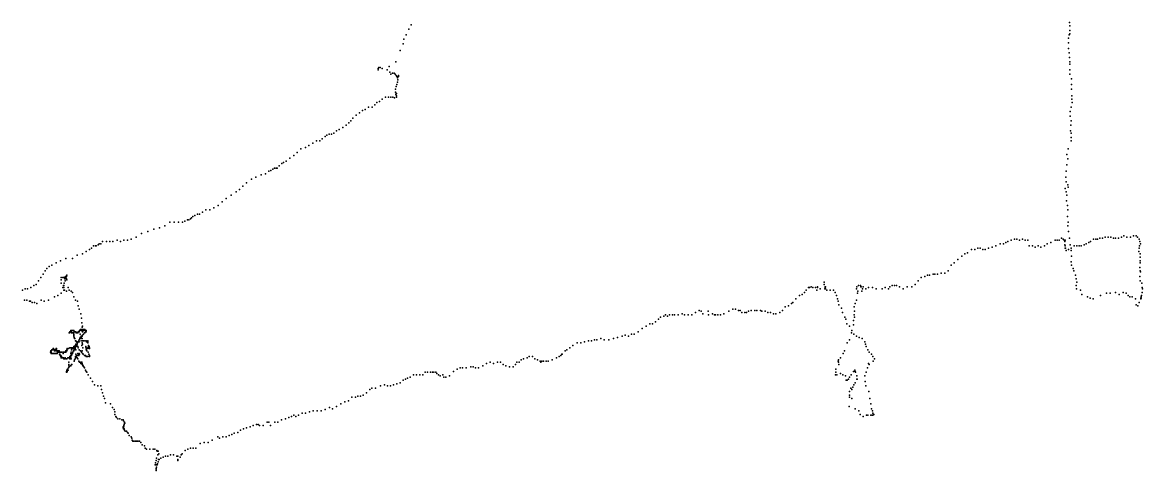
# Model space of a CAD drawing. Header units: inches. Extents: x -3745 to 29685, y 6717300 to 6718695.
# Drawn here: x -3067 to -2389, y 6717726 to 6717997 of the extents above; entities that cross this region are included whole.
import ezdxf

# ---------------------------------------------------------------- set-up
doc = ezdxf.new("R2010")
doc.units = ezdxf.units.IN
doc.header["$MEASUREMENT"] = 0

msp = doc.modelspace()

# ---------------------------------------------------------------- linework, layer by layer
for p in [(-2832.86, 6717993.16), (-2832.86, 6717993.16), (-2831.41, 6717995.84), (-2831.41, 6717995.84), (-2433, 6717997.27), (-2433, 6717997.27), (-2432.78, 6717995.3), (-2432.78, 6717995.3), (-2432.78, 6717992.44), (-2432.78, 6717992.44), (-2835.75, 6717987.07), (-2835.75, 6717987.07), (-2834.42, 6717989.75), (-2834.42, 6717989.75), (-2433.56, 6717987.79), (-2433.56, 6717987.79), (-2433.22, 6717989.75), (-2432.89, 6717990.47), (-2432.89, 6717990.47), (-2838.09, 6717980.27), (-2836.31, 6717984.38), (-2433.67, 6717981.52), (-2433.67, 6717981.52), (-2433.56, 6717984.92), (-2433.56, 6717984.92), (-2433.33, 6717978.84), (-2433.33, 6717978.84), (-2840.65, 6717973.47), (-2840.65, 6717973.47), (-2433, 6717976.15), (-2433, 6717976.15), (-2432.89, 6717973.47), (-2432.89, 6717973.47), (-2432.89, 6717972.03), (-2851.45, 6717968.63), (-2851.45, 6717968.63), (-2851.34, 6717969.35), (-2851.34, 6717969.35), (-2850.89, 6717970.07), (-2850.89, 6717970.07), (-2850.11, 6717970.07), (-2850.11, 6717970.07), (-2849, 6717969.35), (-2849, 6717969.35), (-2845.99, 6717968.63), (-2845.99, 6717968.63), (-2844.77, 6717970.6), (-2844.77, 6717970.6), (-2844.32, 6717967.2), (-2844.32, 6717967.2), (-2843.77, 6717965.95), (-2843.77, 6717965.95), (-2842.77, 6717966.49), (-2842.77, 6717966.49), (-2841.65, 6717966.49), (-2841.65, 6717966.49), (-2841.1, 6717965.95), (-2841.1, 6717965.95), (-2840.43, 6717965.23), (-2840.43, 6717965.23), (-2838.98, 6717965.23), (-2838.98, 6717965.23), (-2432.78, 6717968.63), (-2432.78, 6717968.63), (-2432.78, 6717965.95), (-2432.78, 6717965.95), (-2840.43, 6717958.43), (-2840.43, 6717958.43), (-2840.09, 6717959.68), (-2840.09, 6717959.68), (-2839.98, 6717964.52), (-2839.76, 6717961.12), (-2839.76, 6717961.12), (-2839.65, 6717963.8), (-2839.43, 6717962.55), (-2839.43, 6717962.55), (-2839.31, 6717964.52), (-2839.31, 6717964.52), (-2838.98, 6717964.52), (-2838.98, 6717964.52), (-2431.89, 6717963.08), (-2431.89, 6717963.08), (-2431.77, 6717959.68), (-2431.77, 6717959.68), (-2847, 6717952.17), (-2847, 6717952.17), (-2845.1, 6717952.17), (-2845.1, 6717952.17), (-2843.77, 6717952.17), (-2843.77, 6717952.17), (-2842.54, 6717952.17), (-2841.54, 6717951.63), (-2840.87, 6717957), (-2840.87, 6717957), (-2840.87, 6717955.03), (-2840.87, 6717955.03), (-2840.76, 6717953.6), (-2840.76, 6717953.6), (-2840.54, 6717954.31), (-2840.54, 6717954.31), (-2840.32, 6717952.88), (-2840.32, 6717952.88), (-2840.32, 6717952.17), (-2840.32, 6717952.17), (-2840.21, 6717954.31), (-2840.21, 6717954.31), (-2431.77, 6717957), (-2431.77, 6717957), (-2431.66, 6717952.88), (-2859.24, 6717944.65), (-2859.24, 6717944.65), (-2857.24, 6717946.08), (-2857.24, 6717946.08), (-2855.01, 6717946.08), (-2855.01, 6717946.08), (-2853.45, 6717947.51), (-2853.45, 6717947.51), (-2852.23, 6717948.77), (-2852.23, 6717948.77), (-2850.56, 6717949.48), (-2850.56, 6717949.48), (-2848.89, 6717950.91), (-2848.89, 6717950.91), (-2432.11, 6717946.08), (-2432.11, 6717946.08), (-2431.55, 6717950.91), (-2431.55, 6717950.91), (-2431.44, 6717948.77), (-2431.44, 6717948.77), (-2867.81, 6717937.85), (-2867.81, 6717937.85), (-2866.59, 6717939.28), (-2866.59, 6717939.28), (-2864.7, 6717941.25), (-2864.7, 6717941.25), (-2862.69, 6717942.68), (-2862.69, 6717942.68), (-2860.8, 6717944.11), (-2860.8, 6717944.11), (-2432.55, 6717943.4), (-2432.55, 6717943.4), (-2432.55, 6717940.53), (-2432.55, 6717940.53), (-2432.11, 6717937.85), (-2432.11, 6717937.85), (-2876.61, 6717931.76), (-2876.61, 6717931.76), (-2874.94, 6717932.48), (-2874.94, 6717932.48), (-2872.71, 6717933.73), (-2872.71, 6717933.73), (-2870.71, 6717935.16), (-2870.71, 6717935.16), (-2869.04, 6717936.59), (-2869.04, 6717936.59), (-2432.44, 6717931.76), (-2432.44, 6717931.76), (-2432.22, 6717935.16), (-2432.22, 6717935.16), (-2890.97, 6717924.24), (-2890.97, 6717924.24), (-2888.74, 6717925.68), (-2888.74, 6717925.68), (-2886.63, 6717925.68), (-2886.63, 6717925.68), (-2885.29, 6717926.93), (-2885.29, 6717926.93), (-2883.4, 6717928.36), (-2883.4, 6717928.36), (-2882.4, 6717929.08), (-2882.4, 6717929.08), (-2880.95, 6717929.61), (-2880.95, 6717929.61), (-2879.5, 6717929.61), (-2879.5, 6717929.61), (-2878.17, 6717930.33), (-2878.17, 6717930.33), (-2432.11, 6717930.33), (-2432.11, 6717930.33), (-2432.11, 6717927.64), (-2432.11, 6717927.64), (-2432, 6717925.68), (-2900.43, 6717918.69), (-2900.43, 6717918.69), (-2898.09, 6717920.84), (-2898.09, 6717920.84), (-2895.42, 6717921.56), (-2893.3, 6717922.81), (-2893.3, 6717922.81), (-2434.56, 6717917.44), (-2434.56, 6717917.44), (-2433.89, 6717920.84), (-2433.89, 6717920.84), (-2909.67, 6717911.89), (-2909.67, 6717911.89), (-2908.56, 6717912.61), (-2908.56, 6717912.61), (-2907, 6717913.32), (-2907, 6717913.32), (-2904.77, 6717915.29), (-2904.77, 6717915.29), (-2902.32, 6717916.73), (-2902.32, 6717916.73), (-2434.67, 6717911.18), (-2434.67, 6717911.18), (-2434.11, 6717914.76), (-2434.11, 6717914.76), (-2922.25, 6717905.09), (-2922.25, 6717905.09), (-2919.58, 6717905.81), (-2919.58, 6717905.81), (-2917.46, 6717907.24), (-2917.46, 6717907.24), (-2916.24, 6717907.78), (-2916.24, 6717907.78), (-2915.12, 6717908.49), (-2915.12, 6717908.49), (-2914.01, 6717909.21), (-2914.01, 6717909.21), (-2913.12, 6717909.21), (-2913.12, 6717909.21), (-2912.56, 6717909.21), (-2912.56, 6717909.21), (-2911.34, 6717910.64), (-2911.34, 6717910.64), (-2435.11, 6717907.24), (-2435.11, 6717907.24), (-2933.27, 6717898.29), (-2933.27, 6717898.29), (-2931.04, 6717900.26), (-2931.04, 6717900.26), (-2928.04, 6717902.41), (-2928.04, 6717902.41), (-2925.36, 6717903.66), (-2925.36, 6717903.66), (-2435.34, 6717903.66), (-2435.34, 6717903.66), (-2435, 6717900.97), (-2435, 6717900.97), (-2434, 6717899.01), (-2434, 6717899.01), (-2433.89, 6717897.57), (-2433.89, 6717897.57), (-2943.4, 6717890.77), (-2943.4, 6717890.77), (-2940.39, 6717892.74), (-2940.39, 6717892.74), (-2937.28, 6717894.89), (-2937.28, 6717894.89), (-2935.27, 6717896.32), (-2935.27, 6717896.32), (-2435.67, 6717896.86), (-2435.67, 6717896.86), (-2435, 6717894.89), (-2435, 6717894.89), (-2434.56, 6717892.74), (-2434.56, 6717892.74), (-2955.64, 6717883.97), (-2955.64, 6717883.97), (-2953.19, 6717883.97), (-2953.19, 6717883.97), (-2950.86, 6717885.22), (-2950.86, 6717885.22), (-2948.19, 6717886.66), (-2948.19, 6717886.66), (-2945.74, 6717888.8), (-2945.74, 6717888.8), (-2434.78, 6717889.34), (-2434.78, 6717889.34), (-2434.33, 6717886.66), (-2434.33, 6717886.66), (-2434, 6717883.97), (-2968.33, 6717877.17), (-2968.33, 6717877.17), (-2966.78, 6717877.88), (-2966.78, 6717877.88), (-2965.89, 6717877.88), (-2965.89, 6717877.88), (-2964.88, 6717878.42), (-2964.88, 6717878.42), (-2964.22, 6717879.14), (-2963.44, 6717879.85), (-2962.21, 6717880.57), (-2960.76, 6717881.29), (-2960.76, 6717881.29), (-2959.54, 6717881.29), (-2959.54, 6717881.29), (-2957.65, 6717882.54), (-2957.65, 6717882.54), (-2434.33, 6717879.85), (-2434.33, 6717879.85), (-2990.71, 6717870.9), (-2990.71, 6717870.9), (-2987.15, 6717872.34), (-2987.15, 6717872.34), (-2983.58, 6717873.05), (-2983.58, 6717873.05), (-2980.36, 6717874.3), (-2980.36, 6717874.3), (-2977.46, 6717876.45), (-2977.46, 6717876.45), (-2974.79, 6717876.45), (-2974.79, 6717876.45), (-2972.23, 6717876.45), (-2972.23, 6717876.45), (-2969.78, 6717876.45), (-2969.78, 6717876.45), (-2434.11, 6717874.3), (-2434.11, 6717874.3), (-2433.78, 6717876.45), (-2433.78, 6717876.45), (-2433.56, 6717870.9), (-2433.56, 6717870.9), (-3020.21, 6717863.39), (-3020.21, 6717863.39), (-3019.21, 6717863.39), (-3019.21, 6717863.39), (-3018.09, 6717864.82), (-3018.09, 6717864.82), (-3015.76, 6717864.82), (-3015.76, 6717864.82), (-3013.75, 6717864.82), (-3013.75, 6717864.82), (-3011.86, 6717864.82), (-3011.86, 6717864.82), (-3009.3, 6717865.53), (-3009.3, 6717865.53), (-3007.3, 6717864.82), (-3007.3, 6717864.82), (-3005.18, 6717865.53), (-3002.95, 6717865.53), (-3002.95, 6717865.53), (-3000.73, 6717866.25), (-3000.73, 6717866.25), (-2997.72, 6717867.5), (-2997.72, 6717867.5), (-2994.49, 6717869.65), (-2994.49, 6717869.65), (-2474.97, 6717863.39), (-2474.97, 6717863.39), (-2472.96, 6717863.39), (-2472.96, 6717863.39), (-2471.52, 6717864.1), (-2471.52, 6717864.1), (-2470.29, 6717864.82), (-2470.29, 6717864.82), (-2468.29, 6717865.53), (-2468.29, 6717865.53), (-2466.39, 6717866.25), (-2466.39, 6717866.25), (-2464.84, 6717866.25), (-2464.84, 6717866.25), (-2463.28, 6717865.53), (-2463.28, 6717865.53), (-2461.5, 6717866.25), (-2461.5, 6717866.25), (-2459.94, 6717865.53), (-2459.94, 6717865.53), (-2458.16, 6717865.53), (-2458.16, 6717865.53), (-2446.47, 6717863.39), (-2446.47, 6717863.39), (-2444.24, 6717864.1), (-2444.24, 6717864.1), (-2441.79, 6717865.53), (-2441.79, 6717865.53), (-2440.46, 6717865.53), (-2440.46, 6717865.53), (-2439.34, 6717865.53), (-2437.9, 6717866.79), (-2437.9, 6717866.79), (-2436.89, 6717866.25), (-2436.89, 6717866.25), (-2436.23, 6717865.53), (-2436.23, 6717865.53), (-2435.78, 6717864.82), (-2435.78, 6717864.82), (-2435.67, 6717865.53), (-2435.67, 6717865.53), (-2433.11, 6717866.79), (-2433.11, 6717866.79), (-2422.98, 6717863.39), (-2422.98, 6717863.39), (-2421.42, 6717864.1), (-2421.42, 6717864.1), (-2420.31, 6717864.82), (-2418.53, 6717866.25), (-2417.08, 6717866.25), (-2416.08, 6717866.25), (-2416.08, 6717866.25), (-2414.63, 6717866.79), (-2414.63, 6717866.79), (-2413.07, 6717866.79), (-2413.07, 6717866.79), (-2411.4, 6717867.5), (-2411.4, 6717867.5), (-2409.73, 6717867.5), (-2409.73, 6717867.5), (-2408.06, 6717867.5), (-2408.06, 6717867.5), (-2406.5, 6717866.79), (-2406.5, 6717866.79), (-2405.28, 6717866.79), (-2405.28, 6717866.79), (-2403.39, 6717866.79), (-2403.39, 6717866.79), (-2401.61, 6717867.5), (-2401.61, 6717867.5), (-2400.16, 6717868.22), (-2400.16, 6717868.22), (-2398.38, 6717867.5), (-2398.38, 6717867.5), (-2396.04, 6717867.5), (-2396.04, 6717867.5), (-2394.37, 6717868.22), (-2394.37, 6717868.22), (-2392.7, 6717868.22), (-2392.7, 6717868.22), (-2391.81, 6717867.5), (-2391.81, 6717867.5), (-2390.81, 6717866.25), (-2390.47, 6717864.82), (-2390.14, 6717863.39), (-2390.14, 6717863.39), (-3033.46, 6717856.58), (-3033.46, 6717856.58), (-3030.34, 6717857.3), (-3030.34, 6717857.3), (-3028.11, 6717858.73), (-3028.11, 6717858.73), (-3026, 6717859.99), (-3026, 6717859.99), (-3024.77, 6717860.7), (-3024.77, 6717860.7), (-3023.66, 6717862.13), (-3023.66, 6717862.13), (-3022.44, 6717862.13), (-3022.44, 6717862.13), (-3021.99, 6717862.13), (-3021.99, 6717862.13), (-3020.77, 6717862.85), (-3020.77, 6717862.85), (-2496.34, 6717857.3), (-2496.34, 6717857.3), (-2494.67, 6717858.02), (-2494.67, 6717858.02), (-2492.33, 6717859.99), (-2492.33, 6717859.99), (-2490.22, 6717859.99), (-2490.22, 6717859.99), (-2488.55, 6717860.7), (-2488.55, 6717860.7), (-2486.99, 6717860.7), (-2486.99, 6717860.7), (-2485.54, 6717859.99), (-2485.54, 6717859.99), (-2484.09, 6717859.99), (-2484.09, 6717859.99), (-2481.98, 6717860.7), (-2481.98, 6717860.7), (-2479.75, 6717861.42), (-2479.75, 6717861.42), (-2477.53, 6717862.13), (-2477.53, 6717862.13), (-2457.38, 6717862.13), (-2455.37, 6717862.13), (-2453.82, 6717861.42), (-2451.92, 6717862.13), (-2451.92, 6717862.13), (-2450.36, 6717861.42), (-2450.36, 6717861.42), (-2448.25, 6717862.13), (-2448.25, 6717862.13), (-2435.78, 6717862.85), (-2435.78, 6717862.85), (-2435.78, 6717862.85), (-2435.78, 6717862.85), (-2435.67, 6717862.13), (-2435.67, 6717862.13), (-2435.56, 6717860.7), (-2435.56, 6717860.7), (-2435.45, 6717860.7), (-2435.45, 6717860.7), (-2435, 6717859.45), (-2435, 6717859.45), (-2433.67, 6717859.99), (-2432.55, 6717862.85), (-2432.55, 6717862.85), (-2432, 6717860.7), (-2432, 6717860.7), (-2432, 6717859.45), (-2432, 6717859.45), (-2430.22, 6717862.13), (-2430.22, 6717862.13), (-2428.55, 6717862.13), (-2428.55, 6717862.13), (-2427.21, 6717862.13), (-2427.21, 6717862.13), (-2425.99, 6717862.13), (-2425.99, 6717862.13), (-2424.2, 6717862.85), (-2424.2, 6717862.85), (-2391.03, 6717858.73), (-2391.03, 6717858.73), (-2390.81, 6717860.7), (-2390.81, 6717860.7), (-2390.59, 6717862.13), (-2390.59, 6717862.13), (-2390.36, 6717857.3), (-3050.49, 6717849.78), (-3050.49, 6717849.78), (-3048.82, 6717850.5), (-3048.82, 6717850.5), (-3046.15, 6717851.93), (-3046.15, 6717851.93), (-3043.59, 6717853.18), (-3043.59, 6717853.18), (-3040.25, 6717854.62), (-3040.25, 6717854.62), (-3036.24, 6717854.62), (-3036.24, 6717854.62), (-2504.58, 6717850.5), (-2504.58, 6717850.5), (-2502.91, 6717851.93), (-2502.91, 6717851.93), (-2500.68, 6717853.9), (-2500.68, 6717853.9), (-2498.23, 6717855.87), (-2498.23, 6717855.87), (-2432.11, 6717852.47), (-2431.89, 6717855.87), (-2431.77, 6717850.5), (-2390.36, 6717855.33), (-2390.36, 6717851.93), (-2390.36, 6717851.93), (-2390.25, 6717855.33), (-2390.25, 6717855.33), (-2390.25, 6717853.18), (-2390.25, 6717853.18), (-3055.5, 6717842.98), (-3055.5, 6717842.98), (-3054.16, 6717844.95), (-3054.16, 6717844.95), (-3052.94, 6717847.1), (-3052.94, 6717847.1), (-3051.82, 6717848.53), (-3051.82, 6717848.53), (-3043.14, 6717842.98), (-3042.25, 6717842.98), (-3041.81, 6717842.98), (-3041.81, 6717842.98), (-3041.36, 6717842.98), (-3040.58, 6717842.98), (-3040.47, 6717843.7), (-3040.47, 6717842.98), (-3040.36, 6717842.98), (-3040.36, 6717842.98), (-3040.36, 6717842.98), (-3040.02, 6717843.7), (-3040.02, 6717843.7), (-3039.69, 6717844.41), (-2522.83, 6717842.98), (-2520.61, 6717843.7), (-2520.61, 6717843.7), (-2519.05, 6717844.41), (-2519.05, 6717844.41), (-2517.82, 6717844.41), (-2517.82, 6717844.41), (-2515.6, 6717844.95), (-2515.6, 6717844.95), (-2514.6, 6717844.95), (-2514.6, 6717844.95), (-2512.81, 6717844.95), (-2512.81, 6717844.95), (-2510.7, 6717845.67), (-2510.7, 6717845.67), (-2508.47, 6717845.67), (-2508.47, 6717845.67), (-2506.47, 6717847.1), (-2506.47, 6717847.1), (-2430.88, 6717848.53), (-2430.88, 6717848.53), (-2430.44, 6717847.1), (-2430.44, 6717847.1), (-2429.44, 6717844.41), (-2429.44, 6717844.41), (-2390.47, 6717849.07), (-2390.47, 6717843.7), (-2390.47, 6717843.7), (-2390.25, 6717847.1), (-2390.25, 6717847.1), (-2390.14, 6717846.38), (-2390.14, 6717846.38), (-3064.96, 6717836.18), (-3064.96, 6717836.18), (-3063.51, 6717836.18), (-3063.51, 6717836.18), (-3061.62, 6717836.9), (-3061.62, 6717836.9), (-3059.62, 6717838.15), (-3059.62, 6717838.15), (-3058.28, 6717838.86), (-3058.28, 6717838.86), (-3056.94, 6717841.01), (-3056.94, 6717841.01), (-3043.14, 6717841.55), (-3043.14, 6717841.55), (-3043.14, 6717839.58), (-3042.25, 6717836.9), (-3041.69, 6717838.15), (-3041.69, 6717838.15), (-3041.58, 6717838.15), (-3041.58, 6717836.9), (-3041.58, 6717836.9), (-3041.36, 6717839.58), (-3040.91, 6717842.27), (-3040.91, 6717842.27), (-3040.91, 6717842.27), (-3040.69, 6717842.27), (-3040.69, 6717841.01), (-3040.47, 6717842.27), (-3039.91, 6717842.27), (-3039.91, 6717842.27), (-3039.69, 6717841.55), (-3038.91, 6717836.9), (-3038.91, 6717836.9), (-2590.96, 6717836.9), (-2590.96, 6717836.9), (-2590.29, 6717836.9), (-2589.4, 6717837.43), (-2589.4, 6717837.43), (-2588.29, 6717836.9), (-2588.29, 6717836.9), (-2586.73, 6717836.9), (-2586.73, 6717836.9), (-2585.62, 6717836.9), (-2585.51, 6717837.43), (-2583.95, 6717836.18), (-2581.5, 6717840.3), (-2581.5, 6717840.3), (-2581.5, 6717838.86), (-2581.5, 6717838.86), (-2581.17, 6717836.18), (-2581.17, 6717836.18), (-2580.94, 6717837.43), (-2580.94, 6717837.43), (-2580.94, 6717837.43), (-2580.94, 6717837.43), (-2580.94, 6717836.9), (-2580.94, 6717836.9), (-2580.72, 6717837.43), (-2580.72, 6717837.43), (-2580.72, 6717836.18), (-2580.72, 6717836.18), (-2562.02, 6717836.18), (-2562.02, 6717836.18), (-2561.8, 6717837.43), (-2561.8, 6717837.43), (-2560.79, 6717838.15), (-2560.79, 6717838.15), (-2559.46, 6717838.15), (-2559.46, 6717838.15), (-2559.24, 6717837.43), (-2559.24, 6717837.43), (-2559.01, 6717837.43), (-2559.01, 6717837.43), (-2558.34, 6717836.18), (-2558.34, 6717836.18), (-2557.79, 6717837.43), (-2557.79, 6717837.43), (-2556.34, 6717836.18), (-2556.34, 6717836.18), (-2554.56, 6717836.9), (-2552.33, 6717836.9), (-2550.11, 6717836.18), (-2546.43, 6717836.18), (-2546.43, 6717836.18), (-2544.54, 6717836.9), (-2542.65, 6717836.18), (-2542.65, 6717836.18), (-2541.65, 6717837.43), (-2541.65, 6717837.43), (-2540.42, 6717838.15), (-2540.42, 6717838.15), (-2538.97, 6717838.15), (-2537.64, 6717838.15), (-2537.64, 6717838.15), (-2535.97, 6717837.43), (-2535.97, 6717837.43), (-2533.74, 6717836.18), (-2533.74, 6717836.18), (-2531.18, 6717837.43), (-2531.18, 6717837.43), (-2528.4, 6717837.43), (-2528.4, 6717837.43), (-2526.51, 6717838.86), (-2526.51, 6717838.86), (-2524.61, 6717841.01), (-2524.61, 6717841.01), (-2429.1, 6717838.15), (-2429.1, 6717838.15), (-2428.99, 6717842.27), (-2428.77, 6717836.18), (-2428.77, 6717836.18), (-2428.66, 6717840.3), (-2390.36, 6717841.01), (-2390.36, 6717841.01), (-2389.36, 6717839.58), (-2389.36, 6717839.58), (-2389.14, 6717836.9), (-2389.14, 6717836.9), (-2388.8, 6717836.18), (-2388.8, 6717836.18), (-3066.63, 6717835.46), (-3066.63, 6717835.46), (-3065.4, 6717829.38), (-3063.96, 6717829.38), (-3055.27, 6717829.38), (-3055.27, 6717829.38), (-3050.93, 6717829.38), (-3047.26, 6717831.35), (-3047.26, 6717831.35), (-3045.26, 6717832.06), (-3043.25, 6717833.5), (-3043.25, 6717833.5), (-3041.58, 6717835.46), (-3041.14, 6717835.46), (-3040.02, 6717834.75), (-3040.02, 6717834.75), (-3038.35, 6717835.46), (-3038.35, 6717835.46), (-3037.13, 6717834.75), (-3036.35, 6717834.03), (-3035.46, 6717831.35), (-3035.46, 6717831.35), (-3034.57, 6717829.38), (-3034.57, 6717829.38), (-2598.53, 6717830.09), (-2598.53, 6717830.09), (-2596.42, 6717832.06), (-2596.42, 6717832.06), (-2594.86, 6717832.78), (-2593.3, 6717834.03), (-2593.3, 6717834.03), (-2592.3, 6717835.46), (-2592.3, 6717835.46), (-2585.84, 6717835.46), (-2585.84, 6717835.46), (-2579.83, 6717835.46), (-2577.94, 6717835.46), (-2575.82, 6717835.46), (-2575.82, 6717835.46), (-2574.82, 6717834.03), (-2574.82, 6717834.03), (-2574.04, 6717832.06), (-2574.04, 6717832.06), (-2573.37, 6717830.09), (-2573.37, 6717830.09), (-2561.91, 6717829.38), (-2561.91, 6717829.38), (-2561.35, 6717833.5), (-2561.35, 6717833.5), (-2561.02, 6717834.75), (-2561.02, 6717834.75), (-2558.68, 6717834.75), (-2426.32, 6717835.46), (-2426.32, 6717835.46), (-2425.65, 6717832.78), (-2425.65, 6717832.78), (-2422.2, 6717831.35), (-2422.2, 6717831.35), (-2420.53, 6717830.63), (-2418.64, 6717830.09), (-2414.19, 6717832.06), (-2414.19, 6717832.06), (-2410.62, 6717833.5), (-2408.51, 6717833.5), (-2408.51, 6717833.5), (-2405.17, 6717834.03), (-2405.17, 6717834.03), (-2403.05, 6717832.78), (-2403.05, 6717832.78), (-2400.6, 6717834.03), (-2400.6, 6717834.03), (-2398.82, 6717833.5), (-2398.82, 6717833.5), (-2397.6, 6717832.06), (-2397.6, 6717832.06), (-2396.6, 6717831.35), (-2396.6, 6717831.35), (-2395.04, 6717831.35), (-2395.04, 6717831.35), (-2393.15, 6717830.09), (-2393.15, 6717830.09), (-2389.92, 6717830.09), (-2389.92, 6717830.09), (-2389.81, 6717830.63), (-2389.81, 6717830.63), (-2389.81, 6717830.63), (-2389.81, 6717830.63), (-2389.7, 6717831.35), (-2389.7, 6717831.35), (-2389.58, 6717830.63), (-2389.58, 6717830.63), (-2389.47, 6717832.06), (-2389.47, 6717832.06), (-2389.03, 6717834.03), (-2389.03, 6717834.03), (-3062.29, 6717828.66), (-3062.29, 6717828.66), (-3061.73, 6717828.66), (-3061.73, 6717828.66), (-3060.73, 6717827.95), (-3059.28, 6717827.95), (-3057.84, 6717827.23), (-3053.38, 6717828.66), (-3033.23, 6717828.66), (-3032.79, 6717825.98), (-3032.23, 6717823.83), (-2657.2, 6717823.11), (-2655.97, 6717822.58), (-2651.63, 6717822.58), (-2639.16, 6717822.58), (-2639.16, 6717822.58), (-2636.82, 6717823.83), (-2636.82, 6717823.83), (-2635.15, 6717823.83), (-2635.15, 6717823.83), (-2633.37, 6717823.11), (-2633.37, 6717823.11), (-2632.26, 6717823.11), (-2627.25, 6717822.58), (-2627.25, 6717822.58), (-2625.58, 6717823.11), (-2625.58, 6717823.11), (-2623.47, 6717823.11), (-2623.47, 6717823.11), (-2622.13, 6717823.11), (-2622.13, 6717823.11), (-2620.02, 6717823.11), (-2620.02, 6717823.11), (-2619.12, 6717822.58), (-2619.12, 6717822.58), (-2617.12, 6717822.58), (-2617.12, 6717822.58), (-2606.77, 6717823.11), (-2606.77, 6717823.11), (-2604.99, 6717825.26), (-2604.99, 6717825.26), (-2603.09, 6717825.98), (-2603.09, 6717825.98), (-2601.2, 6717827.23), (-2601.2, 6717827.23), (-2600.42, 6717827.95), (-2573.04, 6717828.66), (-2573.04, 6717828.66), (-2572.7, 6717826.51), (-2572.7, 6717826.51), (-2571.03, 6717824.55), (-2571.03, 6717824.55), (-2563.24, 6717825.26), (-2563.13, 6717822.58), (-2562.8, 6717827.23), (-2562.8, 6717827.23), (-2392.7, 6717826.51), (-2392.7, 6717826.51), (-2391.59, 6717825.98), (-2391.59, 6717825.98), (-2390.92, 6717827.95), (-2390.92, 6717827.95), (-3031.23, 6717821.14), (-3030.9, 6717818.46), (-3030.9, 6717818.46), (-2683.58, 6717816.31), (-2681.8, 6717817.74), (-2681.8, 6717817.74), (-2680.46, 6717819), (-2678.57, 6717819.71), (-2677.46, 6717820.43), (-2677.46, 6717820.43), (-2676.34, 6717819.71), (-2675.01, 6717820.43), (-2673.34, 6717820.43), (-2673.34, 6717820.43), (-2672.11, 6717820.43), (-2669.89, 6717820.43), (-2669.89, 6717820.43), (-2667.33, 6717821.14), (-2665.99, 6717820.43), (-2665.99, 6717820.43), (-2663.76, 6717820.43), (-2661.65, 6717820.43), (-2661.65, 6717820.43), (-2659.42, 6717821.86), (-2654.86, 6717821.14), (-2651.52, 6717820.43), (-2649.07, 6717821.14), (-2647.85, 6717820.43), (-2647.85, 6717820.43), (-2647.29, 6717820.43), (-2645.84, 6717820.43), (-2644.28, 6717820.43), (-2642.28, 6717821.14), (-2631.26, 6717821.86), (-2631.26, 6717821.86), (-2629.59, 6717821.86), (-2629.59, 6717821.86), (-2628.48, 6717821.86), (-2628.48, 6717821.86), (-2615.56, 6717821.86), (-2615.56, 6717821.86), (-2614, 6717821.86), (-2614, 6717821.86), (-2612.22, 6717821.14), (-2612.22, 6717821.14), (-2610.66, 6717821.14), (-2610.66, 6717821.14), (-2608.33, 6717821.86), (-2608.33, 6717821.86), (-2570.37, 6717821.86), (-2570.37, 6717821.86), (-2568.92, 6717819), (-2568.92, 6717819), (-2568.36, 6717817.74), (-2568.36, 6717817.74), (-2563.8, 6717817.03), (-2563.8, 6717817.03), (-2563.24, 6717820.43), (-2563.24, 6717820.43), (-2563.13, 6717819), (-3038.35, 6717809.51), (-3038.35, 6717809.51), (-3038.24, 6717809.51), (-3038.13, 6717809.51), (-3038.02, 6717810.23), (-3037.69, 6717810.23), (-3037.57, 6717810.23), (-3037.57, 6717810.23), (-3037.35, 6717810.94), (-3037.35, 6717810.94), (-3037.24, 6717810.23), (-3037.13, 6717810.23), (-3037.02, 6717810.94), (-3037.02, 6717809.51), (-3036.68, 6717809.51), (-3036.68, 6717809.51), (-3036.57, 6717810.94), (-3036.24, 6717809.51), (-3036.13, 6717810.94), (-3036.13, 6717810.94), (-3035.91, 6717809.51), (-3035.91, 6717809.51), (-3035.91, 6717809.51), (-3035.79, 6717809.51), (-3035.79, 6717809.51), (-3035.68, 6717809.51), (-3035.57, 6717810.94), (-3035.24, 6717810.23), (-3034.9, 6717810.23), (-3034.9, 6717810.23), (-3034.57, 6717810.23), (-3034.57, 6717810.23), (-3034.35, 6717810.23), (-3034.24, 6717810.23), (-3034.01, 6717809.51), (-3034.01, 6717809.51), (-3033.68, 6717809.51), (-3033.46, 6717809.51), (-3033.12, 6717809.51), (-3033.12, 6717809.51), (-3033.01, 6717809.51), (-3032.79, 6717810.23), (-3032.57, 6717810.23), (-3032.57, 6717810.23), (-3032.23, 6717810.23), (-3032.01, 6717810.94), (-3032.01, 6717810.94), (-3031.9, 6717810.94), (-3031.79, 6717810.94), (-3031.56, 6717811.66), (-3031.45, 6717811.66), (-3031.34, 6717811.66), (-3031.34, 6717811.66), (-3031.12, 6717811.66), (-3031.12, 6717811.66), (-3031.01, 6717811.66), (-3031.01, 6717811.66), (-3030.9, 6717811.66), (-3030.78, 6717810.94), (-3030.67, 6717815.6), (-3030.56, 6717811.66), (-3030.56, 6717811.66), (-3030.45, 6717812.91), (-3030.45, 6717812.91), (-3030.45, 6717811.66), (-3030.45, 6717811.66), (-3030.45, 6717811.66), (-3030.34, 6717810.94), (-3030.34, 6717810.23), (-3030.34, 6717810.23), (-3030.23, 6717813.63), (-3030.23, 6717811.66), (-3030.12, 6717810.94), (-3030.01, 6717811.66), (-3030.01, 6717811.66), (-3030.01, 6717811.66), (-3029.89, 6717811.66), (-3029.89, 6717810.94), (-3029.78, 6717810.94), (-3029.67, 6717810.94), (-3029.67, 6717810.94), (-3029.56, 6717811.66), (-3029.45, 6717811.66), (-3029.11, 6717809.51), (-3029, 6717809.51), (-3029, 6717809.51), (-3029, 6717809.51), (-3028.89, 6717811.66), (-3028.89, 6717811.66), (-3028.89, 6717809.51), (-3028.78, 6717810.94), (-3028.78, 6717810.94), (-3028.34, 6717810.23), (-3028.11, 6717810.94), (-3028.11, 6717810.23), (-2694.04, 6717810.23), (-2694.04, 6717810.23), (-2691.71, 6717812.2), (-2689.14, 6717813.63), (-2689.14, 6717813.63), (-2686.92, 6717815.06), (-2685.36, 6717815.06), (-2567.7, 6717815.06), (-2567.7, 6717815.06), (-2566.14, 6717813.63), (-2566.14, 6717813.63), (-2564.91, 6717809.51), (-2564.91, 6717809.51), (-2564.8, 6717810.94), (-2564.8, 6717810.94), (-2563.8, 6717814.34), (-2563.8, 6717814.34), (-3035.57, 6717808.79), (-3035.57, 6717808.79), (-3035.57, 6717808.79), (-3035.57, 6717808.79), (-3035.46, 6717808.08), (-3035.46, 6717807.54), (-3035.46, 6717807.54), (-3035.35, 6717806.83), (-3035.13, 6717806.11), (-3034.9, 6717806.11), (-3034.9, 6717806.11), (-3034.57, 6717804.68), (-3034.35, 6717804.68), (-3034.24, 6717802.71), (-3034.24, 6717802.71), (-3033.9, 6717804.14), (-3033.57, 6717803.43), (-3033.57, 6717802.71), (-3033.46, 6717803.43), (-3033.46, 6717803.43), (-3033.46, 6717803.43), (-3033.46, 6717802.71), (-3033.46, 6717802.71), (-3033.46, 6717802.71), (-3033.46, 6717802.71), (-3033.34, 6717803.43), (-3033.34, 6717803.43), (-3033.23, 6717803.43), (-3033.01, 6717804.14), (-3033.01, 6717804.14), (-3032.79, 6717804.14), (-3032.57, 6717804.68), (-3032.45, 6717804.68), (-3032.34, 6717804.14), (-3032.34, 6717804.14), (-3032.23, 6717805.39), (-3031.9, 6717806.11), (-3031.9, 6717806.11), (-3031.68, 6717808.79), (-3031.68, 6717808.79), (-3031.68, 6717806.83), (-3031.68, 6717806.11), (-3031.56, 6717806.83), (-3031.56, 6717806.83), (-3031.56, 6717806.11), (-3031.45, 6717806.83), (-3031.45, 6717806.83), (-3031.45, 6717806.83), (-3031.01, 6717807.54), (-3031.01, 6717806.83), (-3031.01, 6717804.68), (-3030.67, 6717806.11), (-3030.56, 6717806.11), (-3030.56, 6717806.11), (-3030.45, 6717807.54), (-3030.45, 6717806.11), (-3030.45, 6717803.43), (-3030.45, 6717803.43), (-3030.23, 6717808.08), (-3030.23, 6717804.68), (-3030.23, 6717802.71), (-3030.23, 6717802.71), (-3029.67, 6717808.79), (-3029.56, 6717804.68), (-3029.56, 6717804.68), (-3028.89, 6717804.68), (-3028.11, 6717804.68), (-3027.78, 6717804.14), (-3027.78, 6717804.14), (-3027.44, 6717804.14), (-3027.33, 6717804.14), (-3027.11, 6717804.68), (-3027.11, 6717804.68), (-3027.11, 6717803.43), (-3027, 6717804.14), (-2730.89, 6717803.43), (-2730.89, 6717803.43), (-2728.77, 6717803.43), (-2726.55, 6717804.14), (-2726.55, 6717804.14), (-2724.1, 6717804.68), (-2722.32, 6717804.68), (-2720.54, 6717805.39), (-2720.54, 6717805.39), (-2718.98, 6717805.39), (-2716.64, 6717806.11), (-2716.64, 6717806.11), (-2714.53, 6717805.39), (-2711.85, 6717805.39), (-2711.85, 6717805.39), (-2708.96, 6717806.11), (-2706.62, 6717806.83), (-2706.62, 6717806.83), (-2703.73, 6717807.54), (-2701.84, 6717808.08), (-2701.84, 6717808.08), (-2699.94, 6717807.54), (-2698.16, 6717808.79), (-2698.16, 6717808.79), (-2696.38, 6717808.79), (-2567.47, 6717803.43), (-2566.25, 6717805.39), (-2563.58, 6717808.79), (-2563.58, 6717808.79), (-2562.02, 6717807.54), (-2562.02, 6717807.54), (-2560.35, 6717806.83), (-2560.35, 6717806.83), (-2558.46, 6717806.11), (-2558.46, 6717806.11), (-2556.9, 6717804.14), (-2556.9, 6717804.14), (-2556.56, 6717802.71), (-2556.56, 6717802.71), (-3049.6, 6717797.88), (-3049.49, 6717798.59), (-3049.49, 6717798.59), (-3049.37, 6717798.59), (-3049.37, 6717798.59), (-3049.37, 6717798.59), (-3049.37, 6717797.88), (-3049.37, 6717797.88), (-3049.26, 6717798.59), (-3049.26, 6717797.16), (-3049.15, 6717798.59), (-3049.15, 6717797.88), (-3049.15, 6717797.88), (-3049.04, 6717797.16), (-3048.82, 6717799.31), (-3048.82, 6717799.31), (-3048.6, 6717797.16), (-3048.6, 6717797.16), (-3048.48, 6717799.31), (-3048.26, 6717797.16), (-3048.04, 6717800.02), (-3047.82, 6717800.02), (-3047.71, 6717797.16), (-3047.59, 6717799.31), (-3047.48, 6717799.31), (-3047.48, 6717799.31), (-3047.48, 6717799.31), (-3047.37, 6717799.31), (-3047.37, 6717799.31), (-3047.26, 6717798.59), (-3047.04, 6717799.31), (-3047.04, 6717798.59), (-3047.04, 6717797.16), (-3047.04, 6717797.16), (-3046.81, 6717799.31), (-3046.81, 6717799.31), (-3046.7, 6717797.16), (-3046.59, 6717799.31), (-3046.37, 6717799.31), (-3046.37, 6717799.31), (-3046.37, 6717799.31), (-3046.37, 6717799.31), (-3046.26, 6717799.31), (-3046.26, 6717799.31), (-3046.15, 6717800.02), (-3046.15, 6717800.02), (-3046.15, 6717799.31), (-3046.15, 6717798.59), (-3046.15, 6717798.59), (-3046.04, 6717799.31), (-3046.04, 6717798.59), (-3046.04, 6717798.59), (-3046.04, 6717798.59), (-3046.04, 6717797.16), (-3046.04, 6717797.16), (-3045.92, 6717800.02), (-3045.92, 6717800.02), (-3045.81, 6717798.59), (-3045.81, 6717798.59), (-3045.59, 6717797.16), (-3045.48, 6717798.59), (-3045.37, 6717797.88), (-3045.26, 6717797.88), (-3045.26, 6717797.88), (-3045.14, 6717797.88), (-3045.03, 6717798.59), (-3045.03, 6717798.59), (-3045.03, 6717798.59), (-3044.92, 6717797.88), (-3044.81, 6717798.59), (-3044.81, 6717798.59), (-3044.81, 6717798.59), (-3044.7, 6717797.88), (-3044.59, 6717798.59), (-3044.59, 6717798.59), (-3044.59, 6717798.59), (-3044.59, 6717798.59), (-3044.59, 6717798.59), (-3044.59, 6717797.88), (-3044.59, 6717797.88), (-3044.59, 6717797.88), (-3044.59, 6717797.88), (-3044.48, 6717798.59), (-3044.48, 6717798.59), (-3044.37, 6717798.59), (-3044.25, 6717797.88), (-3044.14, 6717796.62), (-3043.92, 6717796.62), (-3043.81, 6717795.91), (-3043.81, 6717795.91), (-3043.81, 6717795.91), (-3043.7, 6717797.88), (-3043.7, 6717795.91), (-3043.47, 6717795.91), (-3043.36, 6717797.88), (-3043.36, 6717797.88), (-3042.92, 6717797.88), (-3042.25, 6717797.88), (-3042.25, 6717797.88), (-3042.03, 6717797.16), (-3041.58, 6717797.88), (-3040.91, 6717797.88), (-3040.69, 6717797.88), (-3040.58, 6717797.88), (-3040.58, 6717797.88), (-3040.47, 6717797.88), (-3040.47, 6717797.88), (-3040.47, 6717797.88), (-3040.47, 6717797.88), (-3040.47, 6717797.88), (-3040.47, 6717797.88), (-3040.47, 6717797.88), (-3040.36, 6717797.88), (-3040.36, 6717797.88), (-3040.25, 6717798.59), (-3040.25, 6717798.59), (-3039.8, 6717799.31), (-3039.69, 6717798.59), (-3039.58, 6717800.02), (-3039.58, 6717799.31), (-3038.8, 6717800.02), (-3038.8, 6717800.02), (-3038.02, 6717800.56), (-3038.02, 6717800.56), (-3037.8, 6717800.56), (-3037.57, 6717800.56), (-3037.57, 6717800.56), (-3037.35, 6717800.56), (-3037.35, 6717800.56), (-3037.35, 6717797.16), (-3037.35, 6717795.91), (-3037.35, 6717795.91), (-3037.24, 6717795.91), (-3037.24, 6717795.91), (-3037.13, 6717800.56), (-3037.13, 6717797.88), (-3037.02, 6717799.31), (-3037.02, 6717799.31), (-3037.02, 6717799.31), (-3037.02, 6717795.91), (-3036.91, 6717799.31), (-3036.91, 6717799.31), (-3036.91, 6717796.62), (-3036.91, 6717796.62), (-3036.91, 6717796.62), (-3036.8, 6717800.02), (-3036.8, 6717800.02), (-3036.8, 6717796.62), (-3036.68, 6717796.62), (-3036.46, 6717800.56), (-3036.35, 6717800.56), (-3036.35, 6717800.56), (-3036.35, 6717800.02), (-3036.35, 6717800.02), (-3036.35, 6717797.16), (-3036.35, 6717797.16), (-3036.35, 6717797.16), (-3036.24, 6717800.02), (-3036.13, 6717800.56), (-3036.13, 6717800.56), (-3036.02, 6717797.88), (-3036.02, 6717797.88), (-3036.02, 6717797.88), (-3035.79, 6717800.56), (-3035.79, 6717800.56), (-3035.79, 6717800.56), (-3035.79, 6717800.02), (-3035.79, 6717800.02), (-3035.79, 6717798.59), (-3035.68, 6717800.56), (-3035.68, 6717800.56), (-3035.57, 6717800.56), (-3035.57, 6717800.56), (-3035.46, 6717801.28), (-3035.46, 6717798.59), (-3035.35, 6717801.28), (-3035.35, 6717801.28), (-3035.24, 6717801.28), (-3035.24, 6717801.28), (-3035.24, 6717799.31), (-3035.24, 6717799.31), (-3034.9, 6717800.02), (-3034.79, 6717801.99), (-3034.79, 6717800.02), (-3034.79, 6717800.02), (-3034.68, 6717800.56), (-3034.46, 6717801.99), (-3034.46, 6717801.28), (-3034.35, 6717799.31), (-3034.35, 6717796.62), (-3034.01, 6717801.28), (-3034.01, 6717801.28), (-3033.9, 6717795.91), (-3033.9, 6717795.91), (-3033.9, 6717795.91), (-3033.9, 6717795.91), (-3033.9, 6717795.91), (-3033.79, 6717801.99), (-3033.79, 6717795.91), (-3033.79, 6717795.91), (-3033.79, 6717795.91), (-3033.79, 6717795.91), (-3033.79, 6717795.91), (-3033.68, 6717795.91), (-3033.34, 6717795.91), (-3033.12, 6717801.28), (-3033.01, 6717797.16), (-3033.01, 6717797.16), (-3032.9, 6717800.56), (-3032.68, 6717796.62), (-3032.68, 6717796.62), (-3032.68, 6717796.62), (-3032.57, 6717796.62), (-3032.57, 6717795.91), (-3032.34, 6717799.31), (-3032.34, 6717797.16), (-3032.12, 6717796.62), (-3031.56, 6717798.59), (-3031.56, 6717798.59), (-3030.9, 6717797.88), (-3030.67, 6717801.99), (-3030.56, 6717798.59), (-3030.56, 6717798.59), (-3030.34, 6717797.16), (-3030.12, 6717800.56), (-3030.12, 6717800.56), (-3029.89, 6717796.62), (-3029, 6717795.91), (-3029, 6717795.91), (-3028.45, 6717795.91), (-3028.34, 6717801.28), (-3028.22, 6717800.56), (-3028.22, 6717800.56), (-3028, 6717799.31), (-3027.67, 6717800.02), (-3027.67, 6717798.59), (-3027.44, 6717800.56), (-3027.44, 6717800.56), (-3027.44, 6717800.02), (-3027.22, 6717800.02), (-3027.22, 6717800.02), (-3027.11, 6717800.02), (-3027, 6717800.02), (-3027, 6717800.02), (-3027, 6717800.02), (-3026.78, 6717797.88), (-3026.67, 6717801.99), (-3026.67, 6717801.99), (-3026.55, 6717801.28), (-3026.44, 6717800.56), (-3026.44, 6717800.56), (-3026.44, 6717796.62), (-3026.33, 6717801.28), (-3026.33, 6717801.28), (-3026.33, 6717801.28), (-3026.33, 6717801.28), (-3026.22, 6717801.28), (-3026.22, 6717801.28), (-3026.22, 6717800.56), (-3026.11, 6717800.56), (-3026.11, 6717800.56), (-3026.11, 6717800.02), (-3026.11, 6717800.02), (-3026.11, 6717800.02), (-3026.11, 6717800.02), (-3026, 6717800.02), (-3026, 6717800.02), (-3026, 6717795.91), (-3026, 6717795.91), (-2740.8, 6717795.91), (-2740.8, 6717795.91), (-2740.24, 6717796.62), (-2740.02, 6717796.62), (-2738.13, 6717798.59), (-2738.13, 6717798.59), (-2737.23, 6717799.31), (-2737.12, 6717799.31), (-2735.34, 6717800.56), (-2735.34, 6717800.56), (-2733.56, 6717801.99), (-2569.92, 6717797.16), (-2569.25, 6717798.59), (-2556.01, 6717801.28), (-2556.01, 6717801.28), (-2555.12, 6717799.31), (-2555.12, 6717799.31), (-2554.23, 6717797.88), (-2554.23, 6717797.88), (-2552.78, 6717796.62), (-2552.78, 6717796.62), (-3043.47, 6717795.19), (-3043.47, 6717795.19), (-3043.25, 6717795.19), (-3043.25, 6717794.48), (-3043.25, 6717794.48), (-3043.14, 6717795.19), (-3043.14, 6717795.19), (-3043.14, 6717794.48), (-3043.03, 6717794.48), (-3043.03, 6717794.48), (-3042.92, 6717795.19), (-3042.81, 6717794.48), (-3042.7, 6717794.48), (-3042.58, 6717794.48), (-3042.58, 6717794.48), (-3042.58, 6717794.48), (-3042.47, 6717794.48), (-3042.36, 6717794.48), (-3042.14, 6717794.48), (-3042.14, 6717794.48), (-3042.14, 6717794.48), (-3042.14, 6717794.48), (-3041.92, 6717794.48), (-3041.69, 6717794.48), (-3041.69, 6717794.48), (-3041.69, 6717794.48), (-3041.58, 6717793.76), (-3041.25, 6717793.76), (-3040.8, 6717794.48), (-3040.25, 6717793.76), (-3040.25, 6717793.76), (-3039.8, 6717793.76), (-3039.13, 6717794.48), (-3038.58, 6717791.79), (-3038.58, 6717791.79), (-3038.58, 6717790.36), (-3038.58, 6717790.36), (-3038.58, 6717789.64), (-3038.47, 6717794.48), (-3038.47, 6717794.48), (-3038.47, 6717791.79), (-3038.47, 6717791.79), (-3038.24, 6717789.11), (-3038.13, 6717794.48), (-3038.02, 6717795.19), (-3037.91, 6717795.19), (-3037.91, 6717795.19), (-3037.91, 6717793.76), (-3037.8, 6717795.19), (-3037.8, 6717795.19), (-3037.8, 6717794.48), (-3037.8, 6717794.48), (-3037.57, 6717795.19), (-3037.57, 6717795.19), (-3037.57, 6717795.19), (-3037.57, 6717795.19), (-3037.57, 6717794.48), (-3037.57, 6717794.48), (-3037.57, 6717793.76), (-3037.57, 6717793.76), (-3037.57, 6717793.76), (-3037.57, 6717793.76), (-3037.57, 6717789.64), (-3037.57, 6717789.64), (-3037.57, 6717789.64), (-3037.46, 6717794.48), (-3037.35, 6717794.48), (-3037.35, 6717794.48), (-3037.35, 6717794.48), (-3037.35, 6717793.76), (-3037.24, 6717794.48), (-3037.24, 6717794.48), (-3037.24, 6717789.64), (-3037.24, 6717789.64), (-3037.13, 6717793.76), (-3037.13, 6717793.76), (-3037.02, 6717790.36), (-3036.68, 6717790.36), (-3035.35, 6717792.51), (-3035.35, 6717792.51), (-3035.13, 6717793.22), (-3034.68, 6717793.76), (-3034.68, 6717793.76), (-3034.46, 6717795.19), (-3034.46, 6717795.19), (-3034.46, 6717794.48), (-3034.46, 6717794.48), (-3034.12, 6717795.19), (-3034.12, 6717795.19), (-3033.57, 6717794.48), (-3033.01, 6717793.76), (-3032.45, 6717792.51), (-3032.12, 6717791.79), (-3031.9, 6717791.79), (-3031.9, 6717791.79), (-3031.34, 6717791.07), (-3031.12, 6717791.79), (-3030.67, 6717791.79), (-3030.67, 6717791.07), (-3030.56, 6717791.07), (-3030.45, 6717791.07), (-3030.45, 6717791.07), (-3030.45, 6717790.36), (-3030.34, 6717790.36), (-3030.34, 6717790.36), (-3030.12, 6717789.64), (-3030.12, 6717789.64), (-3029.78, 6717789.64), (-3029.45, 6717789.11), (-3028, 6717795.19), (-3027.67, 6717795.19), (-3027.67, 6717795.19), (-3027.11, 6717795.19), (-3026.11, 6717795.19), (-2795.34, 6717789.11), (-2795.34, 6717789.11), (-2793.79, 6717789.11), (-2788, 6717789.64), (-2785.77, 6717791.07), (-2785.77, 6717791.07), (-2783.54, 6717791.79), (-2781.54, 6717791.07), (-2779.09, 6717791.79), (-2777.31, 6717791.79), (-2777.31, 6717791.79), (-2775.75, 6717790.36), (-2774.08, 6717789.64), (-2774.08, 6717789.64), (-2771.97, 6717789.11), (-2769.74, 6717789.11), (-2768.18, 6717790.36), (-2768.18, 6717790.36), (-2767.4, 6717791.79), (-2765.96, 6717791.79), (-2765.96, 6717791.79), (-2764.84, 6717793.22), (-2763.51, 6717793.76), (-2761.17, 6717794.48), (-2759.94, 6717795.19), (-2758.05, 6717795.19), (-2756.6, 6717793.76), (-2756.6, 6717793.76), (-2754.93, 6717793.22), (-2753.38, 6717792.51), (-2752.93, 6717791.79), (-2752.37, 6717792.51), (-2752.37, 6717792.51), (-2751.26, 6717792.51), (-2749.7, 6717792.51), (-2748.48, 6717792.51), (-2746.03, 6717793.22), (-2743.47, 6717794.48), (-2741.91, 6717795.19), (-2573.04, 6717792.51), (-2573.04, 6717792.51), (-2572.82, 6717793.22), (-2572.82, 6717793.22), (-2572.82, 6717791.79), (-2572.82, 6717791.79), (-2572.59, 6717790.36), (-2572.59, 6717790.36), (-2571.7, 6717794.48), (-2571.7, 6717794.48), (-2554.56, 6717791.07), (-2554.56, 6717791.07), (-2554.23, 6717790.36), (-2554.23, 6717790.36), (-2552, 6717795.19), (-2551.78, 6717792.51), (-2551.11, 6717793.76), (-2551.11, 6717793.76), (-3040.02, 6717786.24), (-3039.91, 6717786.24), (-3039.91, 6717786.24), (-3039.91, 6717785.71), (-3039.91, 6717785.71), (-3039.8, 6717785.71), (-3039.69, 6717786.96), (-3039.69, 6717786.24), (-3039.47, 6717786.24), (-3039.36, 6717787.67), (-3039.02, 6717786.96), (-3038.8, 6717788.39), (-3029, 6717788.39), (-3028.45, 6717786.96), (-3028, 6717786.24), (-3028, 6717786.24), (-3027.56, 6717785.71), (-3027.56, 6717785.71), (-3026.78, 6717784.27), (-3025.33, 6717782.13), (-3025.33, 6717782.13), (-2833.53, 6717782.13), (-2832.08, 6717782.84), (-2832.08, 6717782.84), (-2829.96, 6717784.27), (-2828.18, 6717784.27), (-2828.18, 6717784.27), (-2826.07, 6717784.27), (-2824.4, 6717784.27), (-2822.84, 6717785.71), (-2822.84, 6717785.71), (-2821.5, 6717785.71), (-2819.72, 6717785.71), (-2819.72, 6717785.71), (-2818.5, 6717785.71), (-2817.72, 6717785.71), (-2816.38, 6717785.71), (-2815.94, 6717784.99), (-2815.94, 6717784.99), (-2814.94, 6717784.27), (-2813.82, 6717783.56), (-2812.26, 6717784.27), (-2811.71, 6717782.84), (-2811.71, 6717782.84), (-2810.37, 6717782.84), (-2808.26, 6717783.56), (-2808.26, 6717783.56), (-2805.81, 6717786.24), (-2803.47, 6717787.67), (-2801.8, 6717788.39), (-2801.8, 6717788.39), (-2800.35, 6717788.39), (-2798.02, 6717788.39), (-2792.56, 6717788.39), (-2792.56, 6717788.39), (-2790.56, 6717788.39), (-2574.6, 6717784.27), (-2574.6, 6717784.27), (-2574.49, 6717785.71), (-2574.37, 6717787.67), (-2573.82, 6717784.27), (-2573.82, 6717784.27), (-2571.59, 6717784.99), (-2571.59, 6717784.99), (-2570.26, 6717784.27), (-2570.26, 6717784.27), (-2568.59, 6717783.56), (-2568.59, 6717783.56), (-2566.25, 6717782.84), (-2566.25, 6717782.84), (-2565.14, 6717784.27), (-2565.14, 6717784.27), (-2563.8, 6717786.24), (-2563.8, 6717786.24), (-2563.02, 6717786.96), (-2563.02, 6717786.96), (-2562.8, 6717786.24), (-2562.8, 6717786.24), (-2562.57, 6717785.71), (-2562.57, 6717785.71), (-2561.68, 6717783.56), (-2561.68, 6717783.56), (-2556.79, 6717783.56), (-2556.79, 6717783.56), (-2556.12, 6717785.71), (-2556.12, 6717785.71), (-2555.23, 6717788.39), (-2555.23, 6717788.39), (-3024.22, 6717780.16), (-3023.1, 6717778.19), (-3023.1, 6717778.19), (-3020.99, 6717777.47), (-3019.21, 6717777.47), (-3019.21, 6717777.47), (-3018.76, 6717775.32), (-2856.35, 6717775.32), (-2856.35, 6717775.32), (-2855.12, 6717776.04), (-2855.12, 6717776.04), (-2853.01, 6717776.04), (-2850, 6717777.47), (-2847.55, 6717778.19), (-2847.55, 6717778.19), (-2845.66, 6717777.47), (-2843.99, 6717777.47), (-2841.99, 6717778.19), (-2841.99, 6717778.19), (-2839.98, 6717778.72), (-2838.09, 6717779.44), (-2836.31, 6717780.87), (-2834.75, 6717781.59), (-2568.25, 6717780.87), (-2568.25, 6717780.87), (-2567.58, 6717780.87), (-2567.58, 6717780.87), (-2566.69, 6717781.59), (-2566.69, 6717781.59), (-2565.36, 6717776.04), (-2565.36, 6717776.04), (-2564.8, 6717775.32), (-2564.13, 6717776.76), (-2564.13, 6717776.76), (-2563.47, 6717778.19), (-2563.47, 6717778.19), (-2562.69, 6717779.44), (-2562.69, 6717779.44), (-2561.8, 6717781.59), (-2561.8, 6717781.59), (-2561.57, 6717781.59), (-2556.67, 6717780.16), (-2556.67, 6717780.16), (-2556.23, 6717777.47), (-2556.23, 6717777.47), (-3018.09, 6717773.35), (-3018.09, 6717773.35), (-3017.65, 6717771.21), (-3016.87, 6717769.95), (-2869.37, 6717768.52), (-2867.26, 6717770.67), (-2867.26, 6717770.67), (-2865.03, 6717770.67), (-2863.58, 6717771.21), (-2862.02, 6717771.21), (-2862.02, 6717771.21), (-2860.35, 6717771.92), (-2858.35, 6717773.35), (-2858.35, 6717773.35), (-2566.25, 6717771.92), (-2566.25, 6717771.92), (-2566.14, 6717774.07), (-2566.14, 6717774.07), (-2566.14, 6717770.67), (-2566.14, 6717770.67), (-2564.8, 6717769.95), (-2564.8, 6717769.95), (-2554.45, 6717774.07), (-2554.45, 6717774.07), (-2553.78, 6717769.95), (-2553.78, 6717769.95), (-3016.31, 6717767.27), (-3016.31, 6717767.27), (-3013.42, 6717766.55), (-3012.19, 6717764.41), (-3011.08, 6717763.15), (-3010.75, 6717761.72), (-3010.75, 6717761.72), (-2892.97, 6717761.72), (-2890.63, 6717762.44), (-2890.63, 6717762.44), (-2888.3, 6717762.44), (-2885.85, 6717762.44), (-2885.85, 6717762.44), (-2883.4, 6717763.15), (-2880.84, 6717764.41), (-2880.84, 6717764.41), (-2879.06, 6717763.69), (-2876.61, 6717765.12), (-2876.61, 6717765.12), (-2873.94, 6717766.55), (-2871.6, 6717767.81), (-2566.36, 6717765.12), (-2562.69, 6717763.69), (-2562.69, 6717763.69), (-2560.46, 6717762.44), (-2560.46, 6717762.44), (-2553.22, 6717766.55), (-2553.22, 6717766.55), (-2552.78, 6717763.69), (-2552.78, 6717763.69), (-2552.22, 6717762.44), (-2552.22, 6717762.44), (-3010.75, 6717760.29), (-3010.08, 6717759.04), (-3009.63, 6717758.32), (-3009.63, 6717758.32), (-3008.85, 6717757.6), (-3007.74, 6717757.6), (-3006.52, 6717756.89), (-3005.63, 6717756.89), (-3005.4, 6717756.35), (-3004.85, 6717755.64), (-3004.85, 6717755.64), (-3004.85, 6717754.92), (-3004.74, 6717754.92), (-2918.46, 6717755.64), (-2917.46, 6717755.64), (-2913.9, 6717755.64), (-2912.12, 6717755.64), (-2912.12, 6717755.64), (-2909.78, 6717756.89), (-2907.44, 6717757.6), (-2905.33, 6717758.32), (-2903.88, 6717759.04), (-2903.88, 6717759.04), (-2902.43, 6717759.75), (-2901.1, 6717759.04), (-2899.54, 6717759.75), (-2897.31, 6717761), (-2897.31, 6717761), (-2895.31, 6717761), (-2559.68, 6717760.29), (-2559.68, 6717760.29), (-2557.9, 6717759.04), (-2557.9, 6717759.04), (-2555.78, 6717759.75), (-2555.78, 6717759.75), (-2555.12, 6717759.75), (-2553.34, 6717759.75), (-2552.44, 6717759.75), (-2552.11, 6717759.75), (-2552.11, 6717759.75), (-2552, 6717761), (-2552, 6717761), (-2551.44, 6717760.29), (-2551.44, 6717760.29), (-3005.74, 6717752.23), (-3005.63, 6717752.77), (-3005.63, 6717752.23), (-3005.63, 6717752.23), (-3005.51, 6717752.77), (-3005.51, 6717752.77), (-3005.51, 6717751.52), (-3005.51, 6717751.52), (-3005.29, 6717753.49), (-3005.29, 6717752.77), (-3005.18, 6717753.49), (-3005.07, 6717751.52), (-3004.96, 6717754.2), (-3004.96, 6717754.2), (-3004.85, 6717750.8), (-3004.51, 6717750.09), (-3003.73, 6717750.09), (-3003.73, 6717750.09), (-3003.07, 6717749.37), (-3002.73, 6717748.83), (-2939.84, 6717748.12), (-2938.5, 6717748.83), (-2936.27, 6717749.37), (-2934.6, 6717750.8), (-2934.6, 6717750.8), (-2932.82, 6717751.52), (-2931.04, 6717752.23), (-2931.04, 6717752.23), (-2928.82, 6717752.77), (-2927.03, 6717753.49), (-2925.03, 6717754.2), (-2925.03, 6717754.2), (-2924.03, 6717754.2), (-2923.25, 6717753.49), (-2921.02, 6717753.49), (-2921.02, 6717753.49), (-2916.57, 6717753.49), (-2916.57, 6717753.49), (-3002.06, 6717747.4), (-3002.06, 6717747.4), (-3000.84, 6717746.69), (-3000.39, 6717745.97), (-3000.28, 6717744.72), (-3000.28, 6717744.72), (-2999.73, 6717744), (-2999.5, 6717744), (-2998.61, 6717744), (-2998.06, 6717744), (-2997.5, 6717744), (-2997.28, 6717744), (-2996.94, 6717744), (-2996.5, 6717744), (-2996.5, 6717744), (-2995.83, 6717744), (-2994.94, 6717743.29), (-2994.94, 6717743.29), (-2994.16, 6717741.85), (-2992.71, 6717741.32), (-2958.98, 6717742.57), (-2958.98, 6717742.57), (-2956.65, 6717743.29), (-2954.2, 6717743.29), (-2951.86, 6717744.72), (-2948.3, 6717746.69), (-2947.29, 6717745.97), (-2945.29, 6717746.69), (-2945.29, 6717746.69), (-2943.4, 6717746.69), (-2941.51, 6717747.4), (-2992.27, 6717739.88), (-2992.27, 6717739.88), (-2991.49, 6717739.17), (-2989.6, 6717739.17), (-2989.6, 6717739.17), (-2987.48, 6717739.17), (-2986.48, 6717739.17), (-2985.37, 6717738.45), (-2985.37, 6717738.45), (-2985.03, 6717737.92), (-2984.7, 6717735.77), (-2984.48, 6717737.92), (-2984.14, 6717736.48), (-2980.02, 6717735.05), (-2980.02, 6717735.05), (-2978.69, 6717735.05), (-2977.02, 6717735.77), (-2977.02, 6717735.77), (-2975.24, 6717735.77), (-2973.12, 6717735.05), (-2972.56, 6717735.05), (-2970.56, 6717735.77), (-2969.89, 6717736.48), (-2968.22, 6717738.45), (-2966.44, 6717739.17), (-2966.44, 6717739.17), (-2964.99, 6717739.88), (-2963.32, 6717739.88), (-2963.32, 6717739.88), (-2961.66, 6717739.88), (-2986.26, 6717729.68), (-2986.26, 6717729.68), (-2986.15, 6717730.93), (-2985.7, 6717732.37), (-2985.7, 6717729.68), (-2985.59, 6717729.68), (-2985.59, 6717729.68), (-2985.48, 6717733.8), (-2985.48, 6717729.68), (-2985.48, 6717728.25), (-2985.14, 6717729.68), (-2984.92, 6717730.4), (-2984.92, 6717730.4), (-2984.48, 6717731.65), (-2984.36, 6717733.08), (-2983.81, 6717733.08), (-2983.81, 6717733.08), (-2982.81, 6717733.8), (-2981.36, 6717734.34), (-2972.68, 6717733.08), (-2972.68, 6717733.08), (-2972.56, 6717732.37), (-2971.12, 6717734.34), (-2971.12, 6717734.34), (-2985.7, 6717726.28), (-2985.59, 6717727.53), (-2985.59, 6717726.82), (-2985.59, 6717726.82), (-2985.59, 6717726.82)]:
    msp.add_point(p)

doc.saveas('drawing.dxf')
